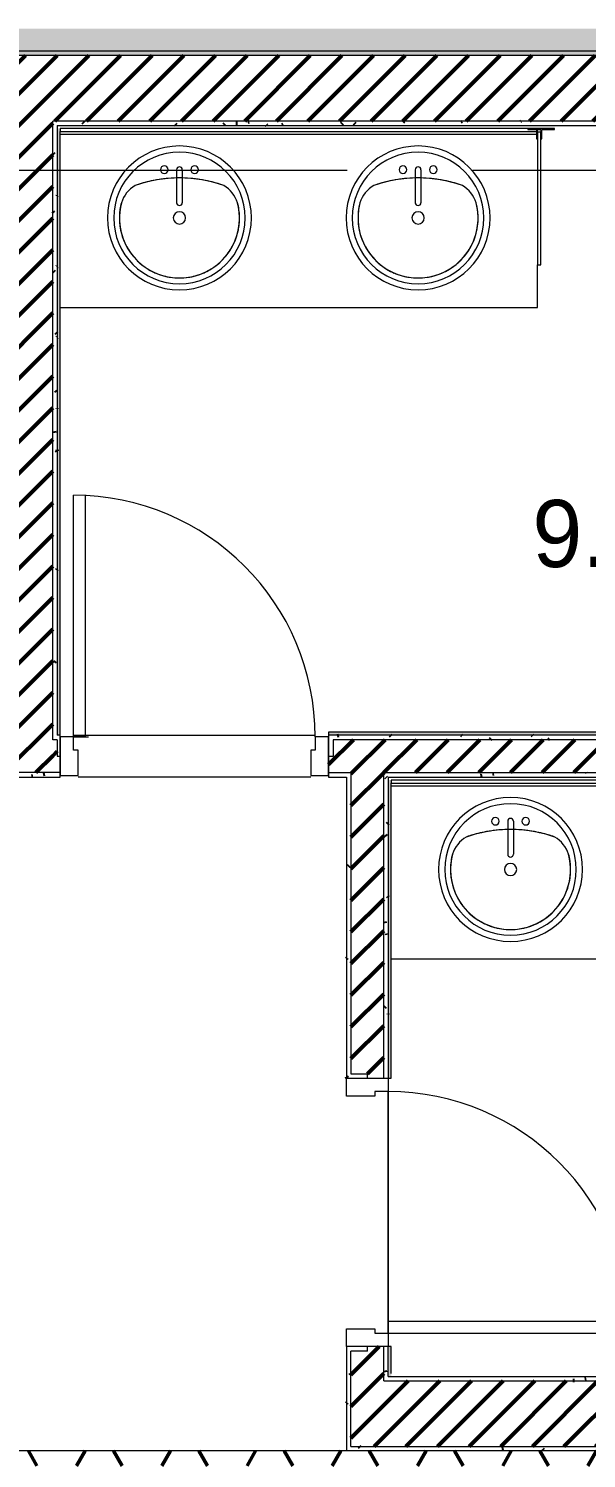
# Model space of a CAD drawing. Header units: millimetres. Extents: x -76261 to 649593, y -304265 to 60256.
# Drawn here: x 80054 to 81924, y -4320 to 475 of the extents above; entities that cross this region are included whole.
import ezdxf

# ---------------------------------------------------------------- set-up
doc = ezdxf.new("R2010")
doc.units = ezdxf.units.MM
doc.header["$LTSCALE"] = 2000
doc.header["$MEASUREMENT"] = 0
doc.linetypes.add('Centre', pattern=[6.9, 4, -0.7, 1.5, -0.7])
doc.layers.get('0').update_dxf_attribs({"linetype": 'CONTINUOUS'})
for name, color, linetype, lineweight in [('A-AREA-IDEN', 8, 'CONTINUOUS', 15), ('A-DOOR', 8, 'CONTINUOUS', 15), ('A-FLOR', 8, 'CONTINUOUS', 15), ('A-GENM', 8, 'CONTINUOUS', 15), ('A-WALL', 8, 'CONTINUOUS', 15), ('A-WALL-PATT', 8, 'CONTINUOUS', 50), ('I-WALL', 8, 'CONTINUOUS', 15), ('P-SANR-FIXT', 8, 'CONTINUOUS', 15), ('Q-CASE', 8, 'CONTINUOUS', 15), ('Q-SPCQ', 8, 'CONTINUOUS', 15), ('S-GRID', 14, 'CONTINUOUS', 15)]:
    doc.layers.add(name, color=color, linetype=linetype, lineweight=lineweight)
doc.styles.add('.VnArial Narrow_B', font='Vnarianb_0.ttf', dxfattribs={"height": 225})
pattern_1 = [(217.5, (82600, 400), (4.7995, -146.824), [5.029, -110.795, 5.029, -124.511, -123.825]), (217.5, (82600, 400), (4.7995, -146.824), [-245.364, 5.029, -118.796]), (187.5, (82600, 400), (-134.857, -215.047), [5.029, -57.455, 5.029, -99.365, -40.005]), (187.5, (82600, 400), (-134.857, -215.047), [-166.878, 5.029, -34.976]), (147.5, (82693.73, 400), (-237.298, -0.4316), [5.029, -33.071, 5.029, -132.131, -179.07]), (147.5, (82693.73, 400), (-237.298, -0.4316), [-175.26, 5.029, -174.041]), (137.5, (82693.73, 400), (-229.067, -66.879), [5.029, -14.021, 5.029, -84.887, -102.87]), (137.5, (82693.73, 400), (-229.067, -66.879), [-108.966, 5.029, -97.841])]
pattern_2 = [(45, (150192.53, 42001.635), (-53.03301, 53.03301), [])]
pattern_3 = [(37.5, (83085, -4295), (-4.7995, 146.824), [5.029, -110.795, 5.029, -124.511, -123.825]), (37.5, (83085, -4295), (-4.7995, 146.824), [-245.364, 5.029, -118.796]), (7.5, (83085, -4295), (134.857, 215.047), [5.029, -57.455, 5.029, -99.365, -40.005]), (7.5, (83085, -4295), (134.857, 215.047), [-166.878, 5.029, -34.976]), (327.5, (82991.27, -4295), (237.298, 0.4316), [5.029, -33.071, 5.029, -132.131, -179.07]), (327.5, (82991.27, -4295), (237.298, 0.4316), [-175.26, 5.029, -174.041]), (317.5, (82991.27, -4295), (229.067, 66.88), [5.029, -14.021, 5.029, -84.887, -102.87]), (317.5, (82991.27, -4295), (229.067, 66.88), [-108.966, 5.029, -97.841])]
pattern_4 = [(307.5, (81120, -3040), (146.824, 4.8), [5.029, -110.795, 5.029, -124.511, -123.825]), (307.5, (81120, -3040), (146.824, 4.8), [-245.364, 5.029, -118.796]), (277.5, (81120, -3040), (215.047, -134.857), [5.029, -57.455, 5.029, -99.365, -40.005]), (277.5, (81120, -3040), (215.047, -134.857), [-166.878, 5.029, -34.976]), (237.5, (81120, -2946.27), (0.432, -237.298), [5.029, -33.071, 5.029, -132.131, -179.07]), (237.5, (81120, -2946.27), (0.432, -237.298), [-175.26, 5.029, -174.041]), (227.5, (81120, -2946.27), (66.88, -229.067), [5.029, -14.021, 5.029, -84.887, -102.87]), (227.5, (81120, -2946.27), (66.88, -229.067), [-108.966, 5.029, -97.841])]
pattern_5 = [(217.5, (82600, -1895), (4.7995, -146.824), [5.029, -110.795, 5.029, -124.511, -123.825]), (217.5, (82600, -1895), (4.7995, -146.824), [-245.364, 5.029, -118.796]), (187.5, (82600, -1895), (-134.857, -215.047), [5.029, -57.455, 5.029, -99.365, -40.005]), (187.5, (82600, -1895), (-134.857, -215.047), [-166.878, 5.029, -34.976]), (147.5, (82693.73, -1895), (-237.298, -0.4316), [5.029, -33.071, 5.029, -132.131, -179.07]), (147.5, (82693.73, -1895), (-237.298, -0.4316), [-175.26, 5.029, -174.041]), (137.5, (82693.73, -1895), (-229.067, -66.879), [5.029, -14.021, 5.029, -84.887, -102.87]), (137.5, (82693.73, -1895), (-229.067, -66.879), [-108.966, 5.029, -97.841])]

# ---------------------------------------------------------------- blocks, each defined once
blk = doc.blocks.new('LS-Office-S_rvt-1-2nd FLOOR PLAN')
at = {"layer": 'A-FLOR'}
blk.add_line((-68932.5, -45901.6), (-68932.5, -45091.6), dxfattribs=at)
blk = doc.blocks.new('PD-WC - WC-10654738-2nd FLOOR PLAN')
at = {"layer": 'A-DOOR'}
for p, q in [((-390, 65), (-450, 65)), ((-450, 65), (-450, -65)), ((-390, -20), (-390, 65)), ((450, 65), (390, 65)), ((390, 65), (390, -20)), ((450, -65), (450, 65)), ((-405, -65), (-405, -20)), ((-405, -20), (-390, -20)), ((390, -20), (405, -20)), ((405, -20), (405, -65)), ((-450, -65), (-405, -65)), ((405, -65), (355, -65)), ((405, -65), (450, -65))]:
    blk.add_line(p, q, dxfattribs=at)
at = {"layer": 'A-GENM'}
for p, q in [((365, -65), (405, -65)), ((365, -65), (365, -875)), ((405, -65), (405, -875))]:
    blk.add_line(p, q, dxfattribs=at)
blk.add_arc((405, -65), 810, 180, 270, dxfattribs=at)
blk = doc.blocks.new('PD-WC - WC-6915018-2nd FLOOR PLAN')
at = {"layer": 'A-DOOR'}
for p, q in [((-450, -70), (-450, 70)), ((-450, 70), (-405, 70)), ((-405, 70), (-405, 25)), ((405, 70), (355, 70)), ((405, 70), (450, 70)), ((405, 25), (405, 70)), ((450, 70), (450, -70)), ((-405, 25), (-390, 25)), ((-390, 25), (-390, -70)), ((390, 25), (405, 25)), ((390, -70), (390, 25)), ((-390, -70), (-450, -70)), ((450, -70), (390, -70))]:
    blk.add_line(p, q, dxfattribs=at)
at = {"layer": 'A-GENM'}
for p, q in [((365, 70), (365, 880)), ((405, 70), (405, 880)), ((365, 70), (405, 70))]:
    blk.add_line(p, q, dxfattribs=at)
blk.add_arc((405, 70), 810, 90, 180, dxfattribs=at)
blk = doc.blocks.new('Privacy-Screen - VACH TIEU-9221444-2nd FLOOR PLAN')
at = {"layer": 'Q-SPCQ'}
for p, q in [((373.2, 1136.9), (361.2, 1136.9)), ((361.2, 1136.9), (361.2, 692.4)), ((373.2, 692.4), (373.2, 1136.9)), ((358.1, 682.8), (316.1, 682.8)), ((316.1, 682.8), (316.1, 679.7)), ((316.1, 679.7), (376.4, 679.7)), ((361.2, 714.5), (358.1, 714.5)), ((358.1, 714.5), (358.1, 682.8)), ((361.2, 682.9), (361.2, 692.4)), ((361.2, 692.4), (373.2, 692.4)), ((373.2, 682.9), (361.2, 682.9)), ((373.2, 679.7), (361.2, 679.7)), ((376.4, 714.5), (373.2, 714.5)), ((373.2, 692.4), (373.2, 682.9)), ((405, 682.9), (373.2, 682.9)), ((373.2, 682.9), (373.2, 679.7)), ((373.2, 679.7), (405, 679.7)), ((376.4, 679.7), (376.4, 714.5)), ((405, 679.7), (405, 682.9))]:
    blk.add_line(p, q, dxfattribs=at)
blk = doc.blocks.new('Counter Top w Sinks-AD - 600mm x 2400mm Long-10673474-2nd FLOOR PLAN')
at = {"layer": 'Q-CASE'}
for p, q in [((356.1, 605), (-1243.9, 605)), ((-1243.9, 605), (-1243.9, 24)), ((356.1, 24), (-1243.9, 24)), ((356.1, 24), (-1243.9, 24)), ((-1243.9, 24), (-1243.9, 15)), ((-1243.9, 15), (-1243.9, 5)), ((356.1, 15), (-1243.9, 15)), ((-1243.9, 5), (356.1, 5)), ((-1243.9, 5), (356.1, 5)), ((356.1, 5), (356.1, 15))]:
    blk.add_line(p, q, dxfattribs=at)
blk = doc.blocks.new('Sink - Vanity - Round - Basin-3333014-2nd FLOOR PLAN')
at = {"layer": 'P-SANR-FIXT'}
for p, q in [((87.1, 247.1), (87.1, 136.3)), ((106.2, 247.1), (106.2, 136.3))]:
    blk.add_line(p, q, dxfattribs=at)
for centre, radius, start, end in [((96.7, 85.2), 241.3, 360, 180), ((96.7, 85.2), 241.3, 90, 270), ((96.7, 85.2), 220.6, 90, 270), ((96.7, 85.2), 241.3, 270, 90), ((96.7, 85.2), 220.6, 270, 90), ((45.9, 247.1), 12.7, 360, 180), ((45.9, 247.1), 12.7, 180, 360), ((96.7, 247.1), 9.52, 360, 180), ((147.5, 247.1), 12.7, 360, 180), ((147.5, 247.1), 12.7, 180, 0), ((1.4, 104.3), 104.5, 120.7927, 162.1904), ((1.4, 104.3), 104.5, 120.7927, 162.1904), ((96.7, -233), 452.3, 90, 109.2086), ((96.7, -233), 452.3, 91.2067, 109.2086), ((96.7, -233), 452.3, 102.0955, 109.2086), ((96.7, -233), 452.3, 94.941, 99.8168), ((96.7, -233), 452.3, 87.6965, 92.3035), ((96.7, -233), 452.3, 70.7914, 90), ((96.7, -233), 452.3, 70.7914, 88.7933), ((96.7, -233), 452.3, 80.1832, 85.059), ((96.7, -233), 452.3, 70.7914, 77.9045), ((191.9, 104.3), 104.5, 17.8096, 59.2073), ((191.9, 104.3), 104.5, 17.8096, 59.2073), ((96.7, 85.2), 201.4, 165.3071, 14.6929), ((96.7, 85.2), 201.4, 165.3071, 270), ((96.7, 85.2), 201.4, 165.3071, 178.8413), ((96.7, 85.2), 20.6, 360, 180), ((96.7, 136.3), 9.52, 180, 360), ((96.7, 85.2), 201.4, 270, 14.6929), ((96.7, 85.2), 201.4, 1.1587, 14.6929), ((96.7, 85.2), 241.3, 180, 360), ((96.7, 85.2), 201.4, 183.3402, 192.3785), ((96.7, 85.2), 20.6, 180, 360), ((96.7, 85.2), 201.4, 347.6215, 356.6598), ((96.7, 85.2), 201.4, 197.7666, 205.9191), ((96.7, 85.2), 201.4, 334.0809, 342.2334), ((96.7, 85.2), 201.4, 211.6777, 219.4638), ((96.7, 85.2), 201.4, 320.5362, 328.3223), ((96.7, 85.2), 201.4, 225.4168, 233.0136), ((96.7, 85.2), 201.4, 239.0777, 246.5698), ((96.7, 85.2), 201.4, 293.4302, 300.9223), ((96.7, 85.2), 201.4, 306.9864, 314.5832), ((96.7, 85.2), 201.4, 252.6962, 260.1345), ((96.7, 85.2), 201.4, 266.2892, 273.7108), ((96.7, 85.2), 201.4, 280.3423, 287.3038)]:
    blk.add_arc(centre, radius, start, end, dxfattribs=at)
blk = doc.blocks.new('Counter Top w Sinks-AD - 600mm x 2400mm Long-V8-2nd FLOOR PLAN')
at = {"layer": 'Q-CASE'}
for p, q in [((356.1, 605), (-1243.9, 605)), ((-1243.9, 605), (-1243.9, 462.2)), ((356.1, 24), (-1243.9, 24)), ((-1243.9, 5), (356.1, 5)), ((356.1, 24), (-1240.7, 24)), ((356.1, 15), (-1240.7, 15)), ((-1212.1, 5), (356.1, 5)), ((356.1, 5), (356.1, 15))]:
    blk.add_line(p, q, dxfattribs=at)
blk = doc.blocks.new('Sink - Vanity - Round - Basin-V9-2nd FLOOR PLAN')
at = {"layer": 'P-SANR-FIXT'}
for p, q in [((87.1, 247.1), (87.1, 136.3)), ((106.2, 247.1), (106.2, 136.3))]:
    blk.add_line(p, q, dxfattribs=at)
for centre, radius, start, end in [((96.7, 85.2), 241.3, 360, 180), ((96.7, 85.2), 241.3, 90, 270), ((96.7, 85.2), 220.6, 90, 270), ((96.7, 85.2), 241.3, 270, 90), ((96.7, 85.2), 220.6, 270, 90), ((45.9, 247.1), 12.7, 360, 180), ((45.9, 247.1), 12.7, 180, 360), ((96.7, 247.1), 9.52, 360, 180), ((147.5, 247.1), 12.7, 360, 180), ((147.5, 247.1), 12.7, 180, 0), ((1.4, 104.3), 104.5, 120.7927, 162.1904), ((1.4, 104.3), 104.5, 120.7927, 162.1904), ((96.7, -233), 452.3, 90, 109.2086), ((96.7, -233), 452.3, 91.2067, 109.2086), ((96.7, -233), 452.3, 102.0955, 109.2086), ((96.7, -233), 452.3, 94.941, 99.8168), ((96.7, -233), 452.3, 87.6965, 92.3035), ((96.7, -233), 452.3, 70.7914, 90), ((96.7, -233), 452.3, 70.7914, 88.7933), ((96.7, -233), 452.3, 80.1832, 85.059), ((96.7, -233), 452.3, 70.7914, 77.7472), ((191.9, 104.3), 104.5, 17.8096, 59.2073), ((191.9, 104.3), 104.5, 17.8096, 59.2073), ((96.7, 85.2), 201.4, 165.3071, 14.6929), ((96.7, 85.2), 201.4, 165.3071, 270), ((96.7, 85.2), 201.4, 165.3071, 178.8413), ((96.7, 85.2), 20.6, 360, 180), ((96.7, 136.3), 9.52, 180, 360), ((96.7, 85.2), 201.4, 270, 14.6929), ((96.7, 85.2), 201.4, 1.1587, 14.6929), ((96.7, 85.2), 241.3, 180, 360), ((96.7, 85.2), 201.4, 183.3402, 192.3785), ((96.7, 85.2), 20.6, 180, 360), ((96.7, 85.2), 201.4, 347.6215, 356.6598), ((96.7, 85.2), 201.4, 197.7666, 205.9191), ((96.7, 85.2), 201.4, 334.0809, 342.2334), ((96.7, 85.2), 201.4, 211.6777, 219.4638), ((96.7, 85.2), 201.4, 320.5362, 328.3223), ((96.7, 85.2), 201.4, 225.4168, 233.0136), ((96.7, 85.2), 201.4, 239.0777, 246.5698), ((96.7, 85.2), 201.4, 293.4302, 300.9223), ((96.7, 85.2), 201.4, 306.9864, 314.5832), ((96.7, 85.2), 201.4, 252.6962, 260.1345), ((96.7, 85.2), 201.4, 266.2892, 273.7108), ((96.7, 85.2), 201.4, 279.8655, 287.3038)]:
    blk.add_arc(centre, radius, start, end, dxfattribs=at)
blk = doc.blocks.new('Sink - Vanity - Round - Basin-V10-2nd FLOOR PLAN')
at = {"layer": 'P-SANR-FIXT'}
for p, q in [((87.1, 247.1), (87.1, 136.3)), ((106.2, 247.1), (106.2, 136.3))]:
    blk.add_line(p, q, dxfattribs=at)
for centre, radius, start, end in [((96.7, 85.2), 241.3, 360, 180), ((96.7, 85.2), 241.3, 90, 270), ((96.7, 85.2), 220.6, 90, 270), ((96.7, 85.2), 241.3, 270, 90), ((96.7, 85.2), 220.6, 270, 90), ((45.9, 247.1), 12.7, 360, 180), ((45.9, 247.1), 12.7, 180, 360), ((96.7, 247.1), 9.52, 360, 180), ((147.5, 247.1), 12.7, 360, 180), ((147.5, 247.1), 12.7, 180, 0), ((1.4, 104.3), 104.5, 120.7927, 162.1904), ((1.4, 104.3), 104.5, 120.7927, 162.1904), ((96.7, -233), 452.3, 90, 109.2086), ((96.7, -233), 452.3, 91.2067, 109.2086), ((96.7, -233), 452.3, 102.0955, 109.2086), ((96.7, -233), 452.3, 95.1537, 99.8168), ((96.7, -233), 452.3, 87.6965, 92.3035), ((96.7, -233), 452.3, 70.7914, 90), ((96.7, -233), 452.3, 70.7914, 88.7933), ((96.7, -233), 452.3, 80.1832, 85.059), ((96.7, -233), 452.3, 70.7914, 77.9045), ((191.9, 104.3), 104.5, 17.8096, 59.2073), ((191.9, 104.3), 104.5, 17.8096, 59.2073), ((96.7, 85.2), 201.4, 165.3071, 14.6929), ((96.7, 85.2), 201.4, 165.3071, 270), ((96.7, 85.2), 201.4, 165.3071, 178.8413), ((96.7, 85.2), 20.6, 360, 180), ((96.7, 136.3), 9.52, 180, 360), ((96.7, 85.2), 201.4, 270, 14.6929), ((96.7, 85.2), 201.4, 1.1587, 14.6929), ((96.7, 85.2), 241.3, 180, 360), ((96.7, 85.2), 201.4, 183.3402, 192.3785), ((96.7, 85.2), 20.6, 180, 360), ((96.7, 85.2), 201.4, 347.6215, 356.6598), ((96.7, 85.2), 201.4, 197.7666, 205.9191), ((96.7, 85.2), 201.4, 334.0809, 342.2334), ((96.7, 85.2), 201.4, 211.6777, 219.4638), ((96.7, 85.2), 201.4, 320.5362, 328.3223), ((96.7, 85.2), 201.4, 225.4168, 233.0136), ((96.7, 85.2), 201.4, 239.0777, 246.5698), ((96.7, 85.2), 201.4, 293.4302, 300.9223), ((96.7, 85.2), 201.4, 306.9864, 314.5832), ((96.7, 85.2), 201.4, 252.6962, 260.1345), ((96.7, 85.2), 201.4, 266.2892, 273.7108), ((96.7, 85.2), 201.4, 279.8655, 287.3038)]:
    blk.add_arc(centre, radius, start, end, dxfattribs=at)
blk = doc.blocks.new('Xrexf_Office')
at = {"layer": 'A-WALL-PATT'}
h = blk.add_hatch(dxfattribs=at)
h.set_pattern_fill('FP_1', color=256, style=0, pattern_type=2)
h.set_pattern_definition([(180, (80675, 475), (-142.875, -82.489), [95.25, -190.5]), (300, (80675, 475), (142.87507, -82.4889), [95.25, -190.5]), (240, (80675, 475), (7e-05, -164.9779), [0, -190.5, 95.25, 0])])
h.paths.add_polyline_path([(95660, 400), (95660, 475), (79900, 475), (79900, 400), (95610, 400)], flags=0)
h.paths.add_polyline_path([(66300, 400), (77900, 400), (77900, 475), (65740, 475), (65740, 400), (65790, 400)], flags=0)
h = blk.add_hatch(dxfattribs=at)
h.set_pattern_fill('FP_31', color=256, angle=-322.5, style=0, pattern_type=2)
h.set_pattern_definition(pattern_1)
h.paths.add_polyline_path([(85285, 385), (85300, 385), (85300, 400), (79900, 400), (79900, 385), (84968.9, 385)], flags=0)
h = blk.add_hatch(dxfattribs=at)
h.set_pattern_fill('FP_32', color=256, style=0, pattern_type=2)
h.set_pattern_definition(pattern_2)
h.paths.add_polyline_path([(85285, 165), (85285, 385), (79915, 385), (79915, 165), (85065, 165)], flags=0)
h = blk.add_hatch(dxfattribs=at)
h.set_pattern_fill('FP_32', color=256, style=0, pattern_type=2)
h.set_pattern_definition(pattern_2)
h.paths.add_polyline_path([(80135, -2020), (80135, 165), (79915, 165), (79915, -2020)], flags=0)
h = blk.add_hatch(dxfattribs=at)
h.set_pattern_fill('FP_31', color=256, angle=-322.5, style=0, pattern_type=2)
h.set_pattern_definition(pattern_1)
h.paths.add_polyline_path([(85065, 150), (85065, 165), (84135, 165), (84135, 150), (85050, 150)], flags=0)
h.paths.add_polyline_path([(83641.8, 150), (84025, 150), (84025, 165), (80135, 165), (80135, 150), (82978.3, 150)], flags=0)
h = blk.add_hatch(dxfattribs=at)
h.set_pattern_fill('FP_36', color=256, angle=37.5, style=0, pattern_type=2)
h.set_pattern_definition([(127.5, (80150, -942.5), (-146.824, -4.8), [5.029, -110.795, 5.029, -124.511, -123.825]), (127.5, (80150, -942.5), (-146.824, -4.8), [-245.364, 5.03, -118.796]), (97.5, (80150, -942.5), (-215.047, 134.857), [5.029, -57.455, 5.029, -99.365, -40.005]), (97.5, (80150, -942.5), (-215.047, 134.857), [-166.878, 5.03, -34.976]), (57.5, (80150, -1036.23), (-0.432, 237.298), [5.029, -33.071, 5.029, -132.131, -179.07]), (57.5, (80150, -1036.23), (-0.432, 237.298), [-175.26, 5.029, -174.041]), (47.5, (80150, -1036.23), (-66.88, 229.067), [5.029, -14.021, 5.029, -84.887, -102.87]), (47.5, (80150, -1036.23), (-66.88, 229.067), [-108.966, 5.03, -97.84])])
h.paths.add_polyline_path([(80150, -1910), (80150, 150), (80135, 150), (80135, -1910)], flags=0)
for points in [[(80150, -1895), (80160, -1895), (80160, 140), (80150, 140), (80150, -524.9)], [(85050, -1895), (85050, -1885), (81060, -1885), (81060, -1895), (84968.9, -1895)]]:
    blk.add_hatch(color=256, dxfattribs=at).paths.add_polyline_path(points, flags=0)
h = blk.add_hatch(dxfattribs=at)
h.set_pattern_fill('FP_32', color=256, style=0, pattern_type=2)
h.set_pattern_definition(pattern_2)
h.paths.add_polyline_path([(84968.9, -2020), (85065, -2020), (85065, -1910), (81075, -1910), (81075, -1965), (81060, -1965), (81060, -2020), (84305.4, -2020)], flags=0)
h.paths.add_polyline_path([(80150, -2020), (80160, -2020), (80160, -1965), (80150, -1965), (80150, -1910), (80135, -1910), (80135, -2020)], flags=0)
h = blk.add_hatch(dxfattribs=at)
h.set_pattern_fill('FP_37', color=256, angle=-322.5, style=0, pattern_type=2)
h.set_pattern_definition(pattern_5)
h.paths.add_polyline_path([(80160, -1965), (80160, -1895), (80150, -1895), (80150, -1965)], flags=0)
h.paths.add_polyline_path([(81075, -1965), (81075, -1910), (85050, -1910), (85050, -1895), (81060, -1895), (81060, -1965)], flags=0)
h = blk.add_hatch(dxfattribs=at)
h.set_pattern_fill('FP_37', color=256, angle=-322.5, style=0, pattern_type=2)
h.set_pattern_definition(pattern_5)
h.paths.add_polyline_path([(81260, -2035), (85050, -2035), (85050, -2020), (81245, -2020), (81245, -2035)], flags=0)
h.paths.add_polyline_path([(80160, -2035), (80160, -2020), (79915, -2020), (79915, -2035), (80150, -2035)], flags=0)
h.paths.add_polyline_path([(81135, -2035), (81135, -2020), (81060, -2020), (81060, -2035), (81120, -2035)], flags=0)
h = blk.add_hatch(dxfattribs=at)
h.set_pattern_fill('FP_35', color=256, angle=37.5, style=0, pattern_type=2)
h.set_pattern_definition(pattern_4)
h.paths.add_polyline_path([(81135, -4280), (81135, -3960), (81190, -3960), (81190, -3945), (81120, -3945), (81120, -4280)], flags=0)
h.paths.add_polyline_path([(81120, -3045), (81190, -3045), (81190, -3030), (81135, -3030), (81135, -2035), (81120, -2035), (81120, -2984.3)], flags=0)
h = blk.add_hatch(dxfattribs=at)
h.set_pattern_fill('FP_32', color=256, style=0, pattern_type=2)
h.set_pattern_definition(pattern_2)
h.paths.add_polyline_path([(81245, -4060), (81245, -3945), (81190, -3945), (81190, -3960), (81135, -3960), (81135, -4060)], flags=0)
h.paths.add_polyline_path([(81190, -3045), (81245, -3045), (81245, -2020), (81135, -2020), (81135, -3030), (81190, -3030)], flags=0)
h = blk.add_hatch(dxfattribs=at)
h.set_pattern_fill('FP_35', color=256, angle=37.5, style=0, pattern_type=2)
h.set_pattern_definition(pattern_4)
h.paths.add_polyline_path([(81260, -4045), (81260, -3945), (81245, -3945), (81245, -4045)], flags=0)
h.paths.add_polyline_path([(81260, -3045), (81260, -2035), (81245, -2035), (81245, -3045)], flags=0)
h = blk.add_hatch(color=256, dxfattribs=at)
h.paths.add_polyline_path([(81270, -4045), (81270, -3945), (81260, -3945), (81260, -4045)], flags=0)
h.paths.add_polyline_path([(81270, -3045), (81270, -2045), (81260, -2045), (81260, -3045)], flags=0)
h = blk.add_hatch(dxfattribs=at)
h.set_pattern_fill('FP_32', color=256, style=0, pattern_type=2)
h.set_pattern_definition(pattern_2)
h.paths.add_polyline_path([(81651.2, -4280), (85065, -4280), (85065, -4060), (81135, -4060), (81135, -4280)], flags=0)
h = blk.add_hatch(dxfattribs=at)
h.set_pattern_fill('FP_34', color=256, angle=37.5, style=0, pattern_type=2)
h.set_pattern_definition(pattern_3)
h.paths.add_polyline_path([(84305.4, -4060), (85050, -4060), (85050, -4045), (81245, -4045), (81245, -4060), (83641.8, -4060)], flags=0)
h = blk.add_hatch(dxfattribs=at)
h.set_pattern_fill('FP_40', color=256, style=0, pattern_type=2)
h.set_pattern_definition([(180, (82625, -4295), (-142.875, -82.489), [95.25, -190.5]), (300, (82625, -4295), (142.875, -82.489), [95.25, -190.5]), (240, (82625, -4295), (7e-05, -164.978), [0, -190.5, 95.25, 0])])
h.paths.add_polyline_path([(85300, -4345), (85300, -4295), (79950, -4295), (79950, -4345), (84305.4, -4345)], flags=0)
h = blk.add_hatch(dxfattribs=at)
h.set_pattern_fill('FP_34', color=256, angle=37.5, style=0, pattern_type=2)
h.set_pattern_definition(pattern_3)
h.paths.add_polyline_path([(81120, -4295), (85285, -4295), (85285, -4280), (81120, -4280)], flags=0)
at = {"layer": 'A-FLOR'}
blk.add_line((81260, -3090), (81260, -3900), dxfattribs=at)
at = {"layer": 'A-WALL'}
for p, q in [((79900, 400), (85300, 400)), ((85285, 385), (79915, 385)), ((84025, 165), (80135, 165)), ((80135, -1910), (80135, 165)), ((80150, 150), (84010, 150)), ((80150, 150), (80150, -1895)), ((80160, -2035), (80160, 130)), ((80150, -1910), (80135, -1910)), ((80160, -1895), (80150, -1895)), ((80150, -1910), (80150, -1965)), ((80205, -1895), (81015, -1895)), ((81060, -1885), (81060, -2035)), ((84010, -1885), (81060, -1885)), ((85050, -1895), (81060, -1895)), ((81075, -1910), (81075, -1965)), ((85065, -1910), (81075, -1910)), ((80150, -1965), (80160, -1965)), ((81060, -1965), (81075, -1965)), ((79900, -2035), (80160, -2035)), ((80160, -2020), (79915, -2020)), ((81000, -2035), (80220, -2035)), ((81060, -2020), (81135, -2020)), ((81060, -2035), (81120, -2035)), ((81120, -2035), (81120, -3045)), ((81135, -2020), (81135, -3030)), ((81245, -3045), (81245, -2020)), ((81245, -2020), (85065, -2020)), ((81260, -2035), (83590, -2035)), ((81260, -2035), (81260, -3045)), ((81270, -3045), (81270, -2055)), ((81120, -3045), (81270, -3045)), ((81135, -3030), (81190, -3030)), ((81190, -3045), (81190, -3030)), ((81120, -3945), (81120, -4295)), ((81270, -3945), (81120, -3945)), ((81135, -4280), (81135, -3960)), ((81190, -3960), (81135, -3960)), ((81190, -3960), (81190, -3945)), ((81245, -4060), (81245, -3945)), ((81260, -4045), (81260, -3945)), ((81270, -4035), (81270, -3945)), ((81245, -4060), (85065, -4060)), ((81260, -4045), (85050, -4045)), ((81135, -4280), (85285, -4280))]:
    blk.add_line(p, q, dxfattribs=at)
at = {"layer": 'I-WALL'}
blk.add_line((85050, -4295), (79900, -4295), dxfattribs=at)
at = {"layer": 'S-GRID', "linetype": 'Centre', "ltscale": 0.3}
blk.add_line((58022.7, 0), (99139, 0), dxfattribs=at)
blk.add_blockref('LS-Office-S_rvt-1-2nd FLOOR PLAN', (150192.5, 42001.6))
at = {"layer": 'A-DOOR'}
for name, p, rotation in [('PD-WC - WC-10654738-2nd FLOOR PLAN', (80610, -1965), 180), ('PD-WC - WC-6915018-2nd FLOOR PLAN', (81190, -3495), 270)]:
    blk.add_blockref(name, p, dxfattribs=dict(at, rotation=rotation))
at = {"layer": 'P-SANR-FIXT'}
for name, p in [('Sink - Vanity - Round - Basin-V9-2nd FLOOR PLAN', (80463.3, -245.2)), ('Sink - Vanity - Round - Basin-V10-2nd FLOOR PLAN', (81263.3, -245.2)), ('Sink - Vanity - Round - Basin-3333014-2nd FLOOR PLAN', (81573.3, -2430.2))]:
    blk.add_blockref(name, p, dxfattribs=at)
at = {"layer": 'Q-CASE', "rotation": 180}
for name, p in [('Counter Top w Sinks-AD - 600mm x 2400mm Long-V8-2nd FLOOR PLAN', (80516.1, 145)), ('Counter Top w Sinks-AD - 600mm x 2400mm Long-10673474-2nd FLOOR PLAN', (81626.1, -2040))]:
    blk.add_blockref(name, p, dxfattribs=at)
at = {"layer": 'Q-SPCQ', "rotation": 180}
blk.add_blockref('Privacy-Screen - VACH TIEU-9221444-2nd FLOOR PLAN', (82133.2, 819.7), dxfattribs=at)
at = {"layer": 'A-AREA-IDEN', "insert": (81743.2, -1105.8), "char_height": 225, "width": 2272.784, "attachment_point": 1, "style": '.VnArial Narrow_B'}
blk.add_mtext('9.4 m²(2.85 PY)', dxfattribs=at)

msp = doc.modelspace()

# ---------------------------------------------------------------- block references
at = {"linetype": 'ByBlock'}
msp.add_blockref('Xrexf_Office', (0, 0), dxfattribs=at)

doc.saveas('drawing.dxf')
